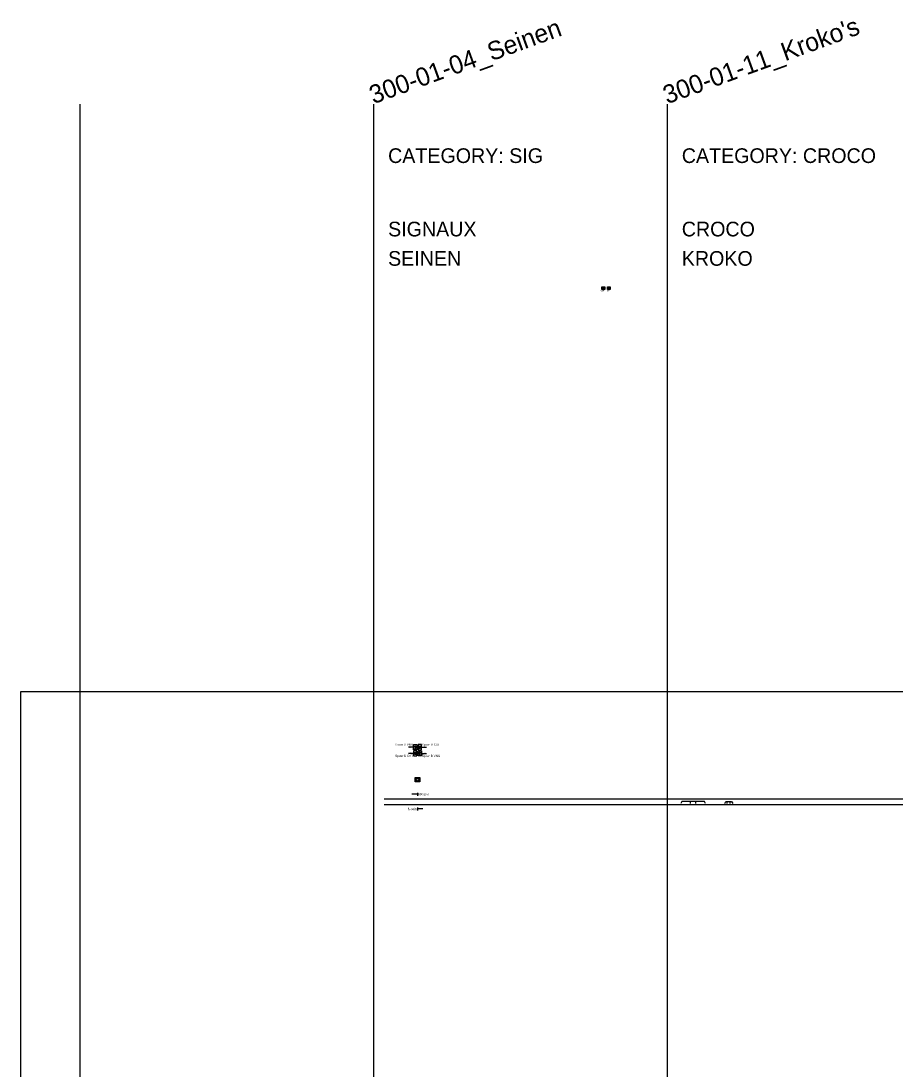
# Model space of a CAD drawing. Header units: metres. Extents: x -591 to 1776, y -567 to 241.
# Drawn here: x -16 to 222.4, y -263.1 to 22.7 of the extents above; entities that cross this region are included whole.
import ezdxf
from ezdxf.enums import TextEntityAlignment as Align

# ---------------------------------------------------------------- set-up
doc = ezdxf.new("R2010")
doc.units = ezdxf.units.M
for name, color, linetype in [('18c', 1, 'Continuous'), ('300-01-04_Seinen', 252, 'Continuous'), ("300-01-11_Kroko's", 252, 'Continuous'), ('300-03-02_', 7, 'Continuous')]:
    doc.layers.add(name, color=color, linetype=linetype)
doc.styles.add('ISOPLUS', font='isoplus.shx')
doc.styles.get("Standard").update_dxf_attribs({"font": 'isoplus.shx'})

# ---------------------------------------------------------------- blocks, each defined once
blk = doc.blocks.new('SIG_COT')
h = blk.add_hatch(color=256)
h.paths.add_polyline_path([(0.38, -0.75), (0.38, 0), (-0.38, 0), (-0.38, -0.75)])
h.paths.add_polyline_path([(0.14, -0.66), (-0.14, -0.66), (-0.04, -0.33, -6.634663), (0.04, -0.33)], flags=16)
for p, q in [((-0.14, -0.66), (-0.04, -0.33)), ((-0.14, -0.66), (0.14, -0.66)), ((0.14, -0.66), (0.04, -0.33))]:
    blk.add_line(p, q)
blk.add_lwpolyline([(-0.38, 0), (0.38, 0), (0.38, -0.75), (-0.38, -0.75)], close=True)
blk.add_arc((0, -0.21), 0.131, 287.2171, 252.9319)
at = {"style": 'ISOPLUS', "width": 0.8}
blk.add_attdef('COT', text='', height=0.35, dxfattribs=at).set_placement((0.28, -1.25), align=Align.RIGHT)
blk = doc.blocks.new('SIG_IOT')
for p, q in [((-0.38, -0.75), (-0.38, 0)), ((-0.38, 0), (0.37, 0)), ((0.37, -0.75), (-0.38, -0.75)), ((0.37, 0), (0.37, -0.75))]:
    blk.add_line(p, q)
for centre, major_axis, start_param, end_param in [((-0.23, -0.3), (0.053, 0.053), 5.497787, 11.780972), ((-0.14, -0.57), (-0.053, 0.053), 3.926991, 10.210176), ((0, -0.14), (-0.053, 0.053), 3.926991, 10.210176), ((0, -0.38), (0.053, 0.053), 5.497787, 11.780972), ((0.14, -0.57), (-0.053, 0.053), 3.926991, 10.210176), ((0.23, -0.3), (0.053, 0.053), 5.497787, 11.780972)]:
    blk.add_ellipse(centre, major_axis=major_axis, ratio=1, start_param=start_param, end_param=end_param)
at = {"style": 'ISOPLUS', "width": 0.8}
blk.add_attdef('IOT', text='', height=0.35, dxfattribs=at).set_placement((0.28, -1.25), align=Align.RIGHT)
blk = doc.blocks.new('DAVG')
for p, q in [((-1.06, 0.84), (-2.46, 0.84)), ((1.06, 0.84), (2.46, 0.84)), ((-1.06, -0.84), (-2.46, -0.84)), ((1.06, -0.84), (2.46, -0.84))]:
    blk.add_line(p, q)
for points in [[(-2.46, 0.84, 0, 0.5, 0), (-1.96, 0.84, 0.44, 0.44, 0)], [(2.46, 0.84, 0, 0.5, 0), (1.96, 0.84, 0.44, 0.44, 0)], [(-2.46, -0.84, 0, 0.5, 0), (-1.96, -0.84, 0.44, 0.44, 0)], [(2.46, -0.84, 0, 0.5, 0), (1.96, -0.84, 0.44, 0.44, 0)]]:
    blk.add_lwpolyline(points, format="xyseb")
for points in [[(-0.15, 0.15), (-1.06, 0.15), (-1.06, 1.53), (-0.15, 1.53)], [(0.15, 0.15), (1.06, 0.15), (1.06, 1.53), (0.15, 1.53)], [(-0.15, -0.15), (-1.06, -0.15), (-1.06, -1.53), (-0.15, -1.53)], [(0.15, -0.15), (1.06, -0.15), (1.06, -1.53), (0.15, -1.53)]]:
    blk.add_lwpolyline(points, close=True)
for points in [[(-0.56, 0.86), (-0.45, 0.5), (-0.75, 0.5), (-0.65, 0.86, -6.974437)], [(0.65, 0.86), (0.76, 0.5), (0.46, 0.5), (0.56, 0.86, -6.974437)], [(-0.56, -0.82), (-0.45, -1.19), (-0.75, -1.19), (-0.65, -0.82, -6.974437)], [(0.65, -0.82), (0.76, -1.19), (0.46, -1.19), (0.56, -0.82, -6.974437)]]:
    blk.add_lwpolyline(points, format="xyb", close=True)
at = {"lineweight": -2}
for tag, p in [('TOP_L', (-1.21, 1.53)), ('BOT_L', (-1.21, -1.53))]:
    blk.add_attdef(tag, text='', height=0.6, dxfattribs=at).set_placement(p, align=Align.MIDDLE_RIGHT)
for tag, p in [('TOP_R', (1.21, 1.53)), ('BOT_R', (1.21, -1.53))]:
    blk.add_attdef(tag, text='', height=0.6, dxfattribs=at).set_placement(p, align=Align.MIDDLE_LEFT)
blk = doc.blocks.new('margriet')
blk.add_lwpolyline([(-0.6, 0.6), (0.6, 0.6), (0.6, -0.6), (-0.6, -0.6)], close=True)
for centre in [(-0.35, 0.2), (0, 0.4), (0.35, 0.2), (-0.35, -0.2), (0, -0.4), (0.35, -0.2)]:
    blk.add_circle(centre, 0.15)
blk = doc.blocks.new('CAB_SEIN_L')
at = {"color": 3, "lineweight": -2}
for p, q in [((0, 0), (-1.5, 0)), ((0, 0.38), (0, -0.38))]:
    blk.add_line(p, q, dxfattribs=at)
at = {"color": 2, "lineweight": -2, "style": 'ISOPLUS', "width": 0.75}
blk.add_attdef('NAAM', text='', height=0.65, dxfattribs=at).set_placement((0.25, 0), align=Align.MIDDLE_LEFT)
blk = doc.blocks.new('CAB_SEIN_R')
at = {"color": 3, "lineweight": -2}
for p, q in [((0, 0.38), (0, -0.38)), ((1.5, 0), (0, 0))]:
    blk.add_line(p, q, dxfattribs=at)
at = {"color": 2, "lineweight": -2, "style": 'ISOPLUS', "width": 0.75}
blk.add_attdef('NAAM', text='', height=0.65, dxfattribs=at).set_placement((-0.25, 0), align=Align.MIDDLE_RIGHT)
blk = doc.blocks.new('CAB_KROKO')
at = {"layer": "300-01-11_Kroko's", "color": 5, "linetype": 'Continuous', "lineweight": -2}
for p, q in [((2.35, -0.51), (2.35, 0)), ((3.85, -0.51), (3.85, 0))]:
    blk.add_line(p, q, dxfattribs=at)
blk.add_lwpolyline([(6.48, -0.51), (6.2, 0), (0, 0), (-0.28, -0.51)], dxfattribs=at)
at = {"layer": '18c', "style": 'ISOPLUS'}
blk.add_attdef('NAAM', text='', height=0.35, dxfattribs=at).set_placement((3.1, 0.3), align=Align.MIDDLE_CENTER)
blk = doc.blocks.new('CAB_KROKO_SMALL')
at = {"layer": "300-01-11_Kroko's", "color": 5, "linetype": 'Continuous', "lineweight": -2}
for p, q in [((0.39, -0.51), (0.39, 0)), ((1.18, -0.51), (1.18, 0))]:
    blk.add_line(p, q, dxfattribs=at)
blk.add_lwpolyline([(-0.28, -0.51), (0, 0), (1.57, 0), (1.86, -0.51)], dxfattribs=at)
at = {"layer": '18c', "style": 'ISOPLUS'}
blk.add_attdef('NAAM', text='', height=0.35, dxfattribs=at).set_placement((0.79, 0.3), align=Align.MIDDLE_CENTER)

msp = doc.modelspace()

# ---------------------------------------------------------------- linework, layer by layer
at = {"color": 1, "lineweight": -2}
for p, q in [((0, 0), (0, -560)), ((80, 0), (80, -560)), ((160, 0), (160, -560))]:
    msp.add_line(p, q, dxfattribs=at)
for p, q in [((82.94, -189.25), (1760, -189.25)), ((82.94, -190.75), (1760, -190.75))]:
    msp.add_line(p, q)
at = {"linetype": 'ByBlock'}
msp.add_lwpolyline([(-16, -160), (1776, -160), (1776, -480), (-16, -480)], close=True, dxfattribs=at)

# ---------------------------------------------------------------- block references
at = {"linetype": 'Continuous'}
msp.add_blockref('margriet', (92, -184), dxfattribs=at)
at = {"layer": '300-01-04_Seinen', "linetype": 'Continuous'}
for name, p, values in [('CAB_SEIN_L', (92, -188), {'NAAM': 'NX-sein'}), ('CAB_SEIN_R', (92, -192), {'NAAM': 'N-sein'})]:
    msp.add_blockref(name, p, dxfattribs=at).add_auto_attribs(values)
at = {"layer": "300-01-11_Kroko's", "linetype": 'Continuous'}
for name, p in [('CAB_KROKO', (164, -190)), ('CAB_KROKO_SMALL', (176, -190))]:
    msp.add_blockref(name, p, dxfattribs=at)
at = {"layer": '300-03-02_'}
for name, p, values in [('SIG_COT', (142.62, -49.71), {'COT': 'COT'}), ('SIG_IOT', (144.11, -49.73), {'IOT': 'IOT'})]:
    msp.add_blockref(name, p, dxfattribs=at).add_auto_attribs(values)
at = {"layer": '300-03-02_', "linetype": 'Continuous'}
msp.add_blockref('DAVG', (92, -176), dxfattribs=at).add_auto_attribs({'TOP_L': 'Spoor A VNS', 'TOP_R': 'Spoor A CVT', 'BOT_L': 'Spoor B CVT', 'BOT_R': 'Spoor B VNS'})

# ---------------------------------------------------------------- texts
at = {"linetype": 'Continuous', "style": 'ISOPLUS'}
for s, p in [('300-01-04_Seinen', (80, 0)), ("300-01-11_Kroko's", (160, 0))]:
    msp.add_text(s, height=5, rotation=20, dxfattribs=at).set_placement(p)
at = {"color": 1, "linetype": 'Continuous', "style": 'ISOPLUS'}
for s, p in [('CATEGORY: SIG', (84, -16)), ('CATEGORY: CROCO', (164, -16))]:
    msp.add_text(s, height=4, dxfattribs=at).set_placement(p)
at = {"linetype": 'Continuous', "style": 'ISOPLUS'}
for s, p in [('SIGNAUX', (84, -36)), ('CROCO', (164, -36)), ('SEINEN', (84, -44)), ('KROKO', (164, -44))]:
    msp.add_text(s, height=4, dxfattribs=at).set_placement(p)

doc.saveas('drawing.dxf')
